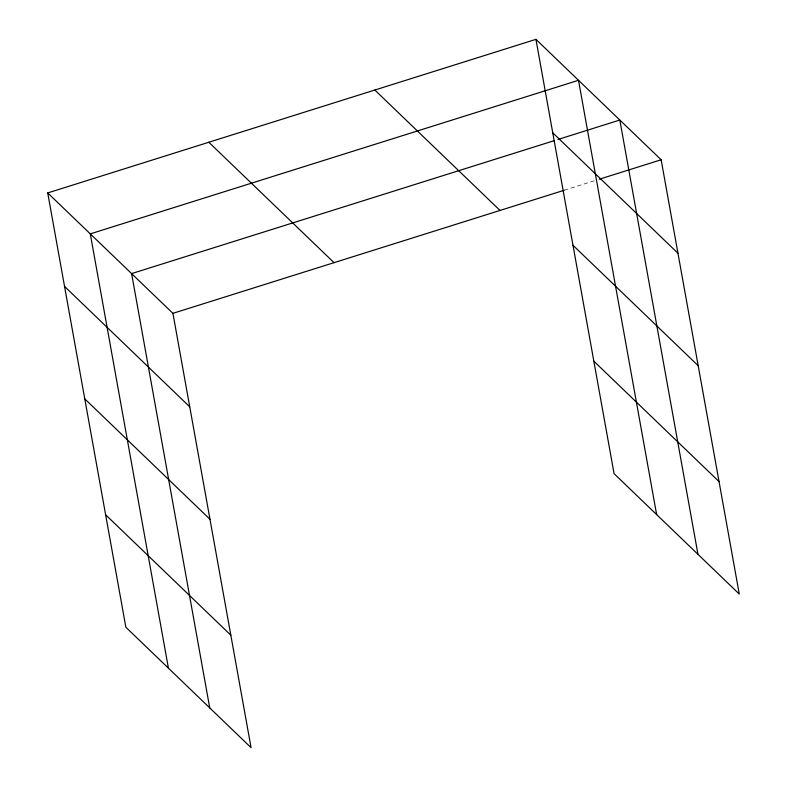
<?xml version="1.0" encoding="UTF-8"?>
<svg xmlns="http://www.w3.org/2000/svg" width="787" height="787" viewBox="0 0 787 787"><rect width="100%" height="100%" fill="white"/><g stroke="black" fill="none" stroke-linecap="round" stroke-linejoin="round"><path stroke-width="0.59" stroke-dasharray="3.94 2.95" d="M564.24 190.247L594.588 180.695"/><path stroke-width="1.18" d="M47.722 192.933L172.924 313.344L251.063 747.65L125.861 627.239L47.722 192.933L535.937 39.35L661.139 159.761L739.278 594.067L614.076 473.656L535.937 39.35M554.442 140.588L131.606 273.61L209.745 707.916M557.944 139.486L619.822 120.027L697.961 554.333M172.924 313.344L564.24 190.247M599.261 179.229L661.139 159.761M552.759 132.826L677.951 253.237M572.995 245.298L698.197 365.709M374.828 90.033L500.02 210.444M593.841 361.184L719.043 481.595M208.83 142.25L334.032 262.661M64.544 286.409L189.736 406.82M84.78 398.881L209.972 519.292M105.625 514.767L230.827 635.178M656.643 514.6L578.504 80.294L90.289 233.877L168.428 668.183"/></g></svg>
